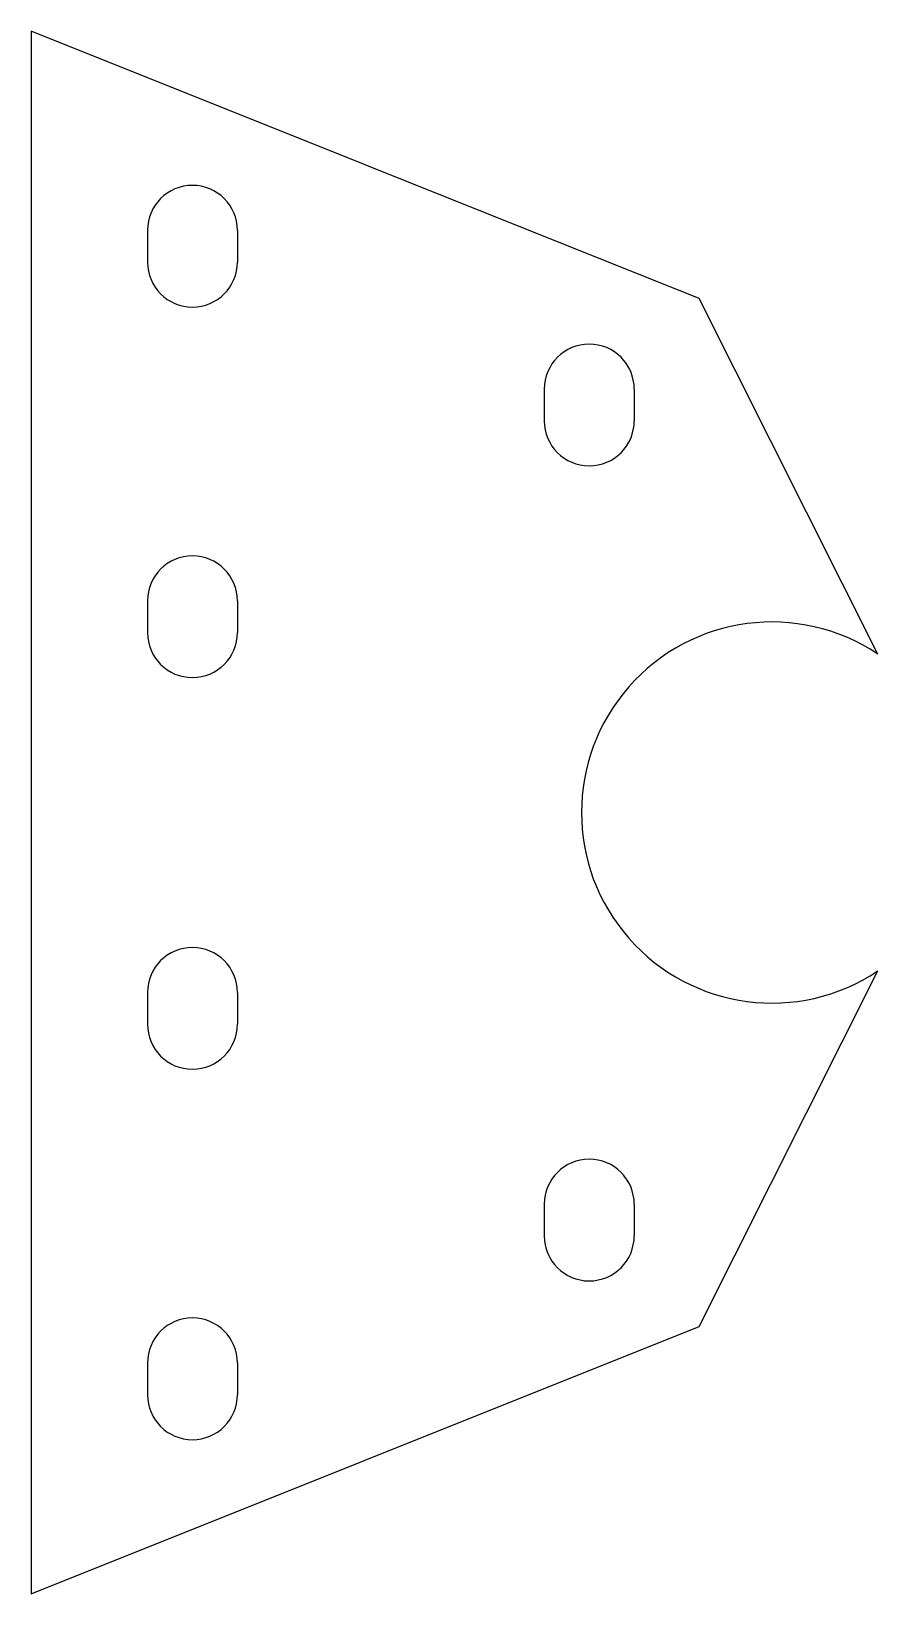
# Model space of a CAD drawing. Extents: x -247 to -87, y -1073 to -778.
import ezdxf

# ---------------------------------------------------------------- set-up
doc = ezdxf.new("R2010")
doc.units = 0
doc.layers.get('0').update_dxf_attribs({"linetype": 'CONTINUOUS'})

msp = doc.modelspace()

# ---------------------------------------------------------------- linework, layer by layer
for p, q in [((-120.48, -828.37), (-246.7, -777.88)), ((-246.7, -777.88), (-246.7, -1073.11)), ((-224.73, -815.5), (-224.73, -821.5)), ((-207.73, -815.5), (-207.73, -821.5)), ((-86.7, -895.56), (-120.48, -828.37)), ((-149.73, -845.5), (-149.73, -851.5)), ((-132.73, -845.5), (-132.73, -851.5)), ((-224.73, -885.5), (-224.73, -891.5)), ((-207.73, -885.5), (-207.73, -891.5)), ((-120.48, -1022.62), (-86.7, -955.43)), ((-224.73, -959.5), (-224.73, -965.5)), ((-207.73, -959.5), (-207.73, -965.5)), ((-149.73, -999.5), (-149.73, -1005.5)), ((-132.73, -999.5), (-132.73, -1005.5)), ((-246.7, -1073.11), (-120.48, -1022.62)), ((-224.73, -1029.5), (-224.73, -1035.5)), ((-207.73, -1029.5), (-207.73, -1035.5))]:
    msp.add_line(p, q)
for centre, radius, start, end in [((-216.23, -815.5), 8.5, 0, 180), ((-216.23, -821.5), 8.5, 180, 0), ((-141.23, -845.5), 8.5, 0, 180), ((-141.23, -851.5), 8.5, 180, 0), ((-216.23, -885.5), 8.5, 0, 180), ((-216.23, -891.5), 8.5, 180, 0), ((-106.7, -925.5), 36, 56.251, 303.749), ((-216.23, -959.5), 8.5, 0, 180), ((-216.23, -965.5), 8.5, 180, 0), ((-141.23, -999.5), 8.5, 0, 180), ((-141.23, -1005.5), 8.5, 180, 0), ((-216.23, -1029.5), 8.5, 0, 180), ((-216.23, -1035.5), 8.5, 180, 0)]:
    msp.add_arc(centre, radius, start, end)

doc.saveas('drawing.dxf')
